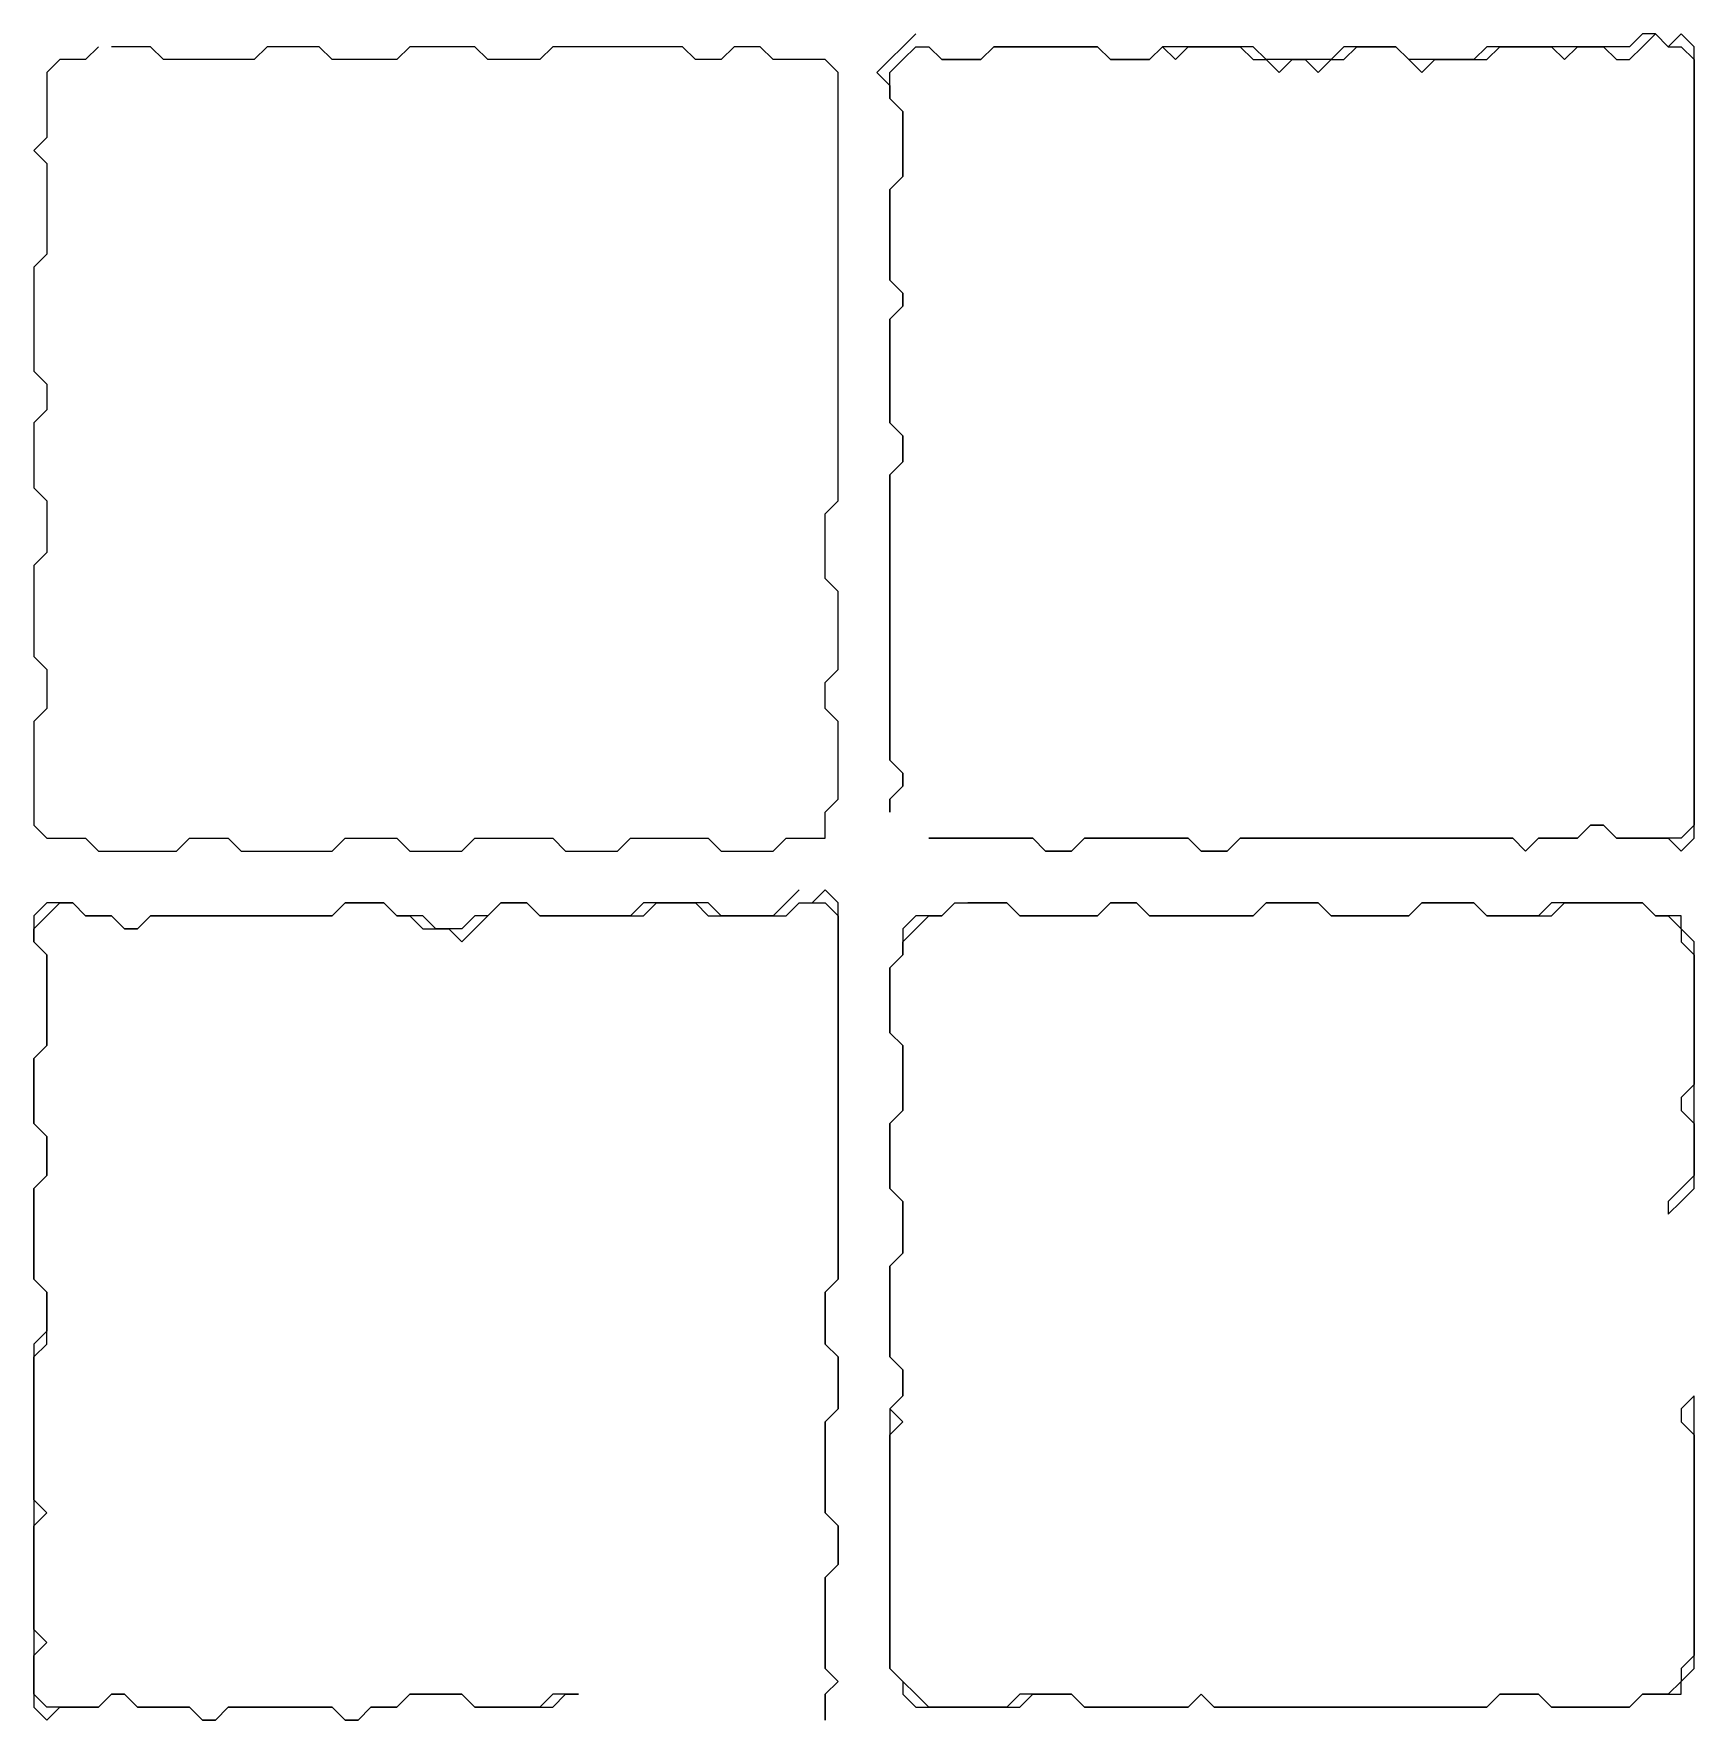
# Model space of a CAD drawing. Header units: metres. Extents: x 0 to 600, y 0 to 400.
# Drawn here: x 258.33 to 277.38, y 112.5 to 131.85 of the extents above; entities that cross this region are included whole.
import ezdxf

# ---------------------------------------------------------------- set-up
doc = ezdxf.new("R2010")
doc.units = ezdxf.units.M

msp = doc.modelspace()

# ---------------------------------------------------------------- linework, layer by layer
for points in [[(268.452, 131.845), (268.304, 131.696), (268.155, 131.548), (268.006, 131.399), (268.155, 131.25), (268.155, 131.101), (268.304, 130.952), (268.304, 130.804), (268.304, 130.655), (268.304, 130.506), (268.304, 130.357), (268.304, 130.208), (268.155, 130.06), (268.155, 129.911), (268.155, 129.762), (268.155, 129.613), (268.155, 129.464), (268.155, 129.315), (268.155, 129.167), (268.155, 129.018), (268.304, 128.869), (268.304, 128.72), (268.155, 128.571), (268.155, 128.423), (268.155, 128.274), (268.155, 128.125), (268.155, 127.976), (268.155, 127.827), (268.155, 127.679), (268.155, 127.53), (268.155, 127.381), (268.304, 127.232), (268.304, 127.083), (268.304, 126.935), (268.155, 126.786), (268.155, 126.637), (268.155, 126.488), (268.155, 126.339), (268.155, 126.19), (268.155, 126.042), (268.155, 125.893), (268.155, 125.744), (268.155, 125.595), (268.155, 125.446), (268.155, 125.298), (268.155, 125.149), (268.155, 125), (268.155, 124.851), (268.155, 124.702), (268.155, 124.554), (268.155, 124.405), (268.155, 124.256), (268.155, 124.107), (268.155, 123.958), (268.155, 123.81), (268.155, 123.661), (268.155, 123.512), (268.304, 123.363), (268.304, 123.214), (268.155, 123.065), (268.155, 122.917), (268.155, 123.065), (268.304, 123.214), (268.304, 123.363), (268.155, 123.512), (268.155, 123.661), (268.155, 123.81), (268.155, 123.958), (268.155, 124.107), (268.155, 124.256), (268.155, 124.405), (268.155, 124.554), (268.155, 124.702), (268.155, 124.851), (268.155, 125), (268.155, 125.149), (268.155, 125.298), (268.155, 125.446), (268.155, 125.595), (268.155, 125.744), (268.155, 125.893), (268.155, 126.042), (268.155, 126.19), (268.155, 126.339), (268.155, 126.488), (268.155, 126.637), (268.155, 126.786), (268.304, 126.935), (268.304, 127.083), (268.304, 127.232), (268.155, 127.381), (268.155, 127.53), (268.155, 127.679), (268.155, 127.827), (268.155, 127.976), (268.155, 128.125), (268.155, 128.274), (268.155, 128.423), (268.155, 128.571), (268.304, 128.72), (268.304, 128.869), (268.155, 129.018), (268.155, 129.167), (268.155, 129.315), (268.155, 129.464), (268.155, 129.613), (268.155, 129.762), (268.155, 129.911), (268.155, 130.06), (268.304, 130.208), (268.304, 130.357), (268.304, 130.506), (268.304, 130.655), (268.304, 130.804), (268.304, 130.952), (268.155, 131.101), (268.155, 131.25), (268.155, 131.399), (268.304, 131.548), (268.452, 131.696), (268.601, 131.696), (268.75, 131.548), (268.899, 131.548), (269.048, 131.548), (269.196, 131.548), (269.345, 131.696), (269.494, 131.696), (269.643, 131.696), (269.792, 131.696), (269.94, 131.696), (270.089, 131.696), (270.238, 131.696), (270.387, 131.696), (270.536, 131.696), (270.685, 131.548), (270.833, 131.548), (270.982, 131.548), (271.131, 131.548), (271.28, 131.696), (271.429, 131.548), (271.577, 131.696), (271.726, 131.696), (271.875, 131.696), (272.024, 131.696), (272.173, 131.696), (272.321, 131.548), (272.47, 131.548), (272.619, 131.399), (272.768, 131.548), (272.917, 131.548), (273.065, 131.399), (273.214, 131.548), (273.363, 131.548), (273.512, 131.696), (273.661, 131.696), (273.81, 131.696), (273.958, 131.696), (274.107, 131.548), (274.256, 131.399), (274.405, 131.548), (274.554, 131.548), (274.702, 131.548), (274.851, 131.548), (275, 131.548), (275.149, 131.696), (275.298, 131.696), (275.446, 131.696), (275.595, 131.696), (275.744, 131.696), (275.893, 131.548), (276.042, 131.696), (276.19, 131.696), (276.339, 131.696), (276.488, 131.548), (276.637, 131.548), (276.786, 131.696), (276.935, 131.845), (277.083, 131.696), (277.232, 131.696), (277.381, 131.548), (277.381, 131.399), (277.381, 131.25), (277.381, 131.101), (277.381, 130.952), (277.381, 130.804), (277.381, 130.655), (277.381, 130.506), (277.381, 130.357), (277.381, 130.208), (277.381, 130.06), (277.381, 129.911), (277.381, 129.762), (277.381, 129.613), (277.381, 129.464), (277.381, 129.315), (277.381, 129.167), (277.381, 129.018), (277.381, 128.869), (277.381, 128.72), (277.381, 128.571), (277.381, 128.423), (277.381, 128.274), (277.381, 128.125), (277.381, 127.976), (277.381, 127.827), (277.381, 127.679), (277.381, 127.53), (277.381, 127.381), (277.381, 127.232), (277.381, 127.083), (277.381, 126.935), (277.381, 126.786), (277.381, 126.637), (277.381, 126.488), (277.381, 126.339), (277.381, 126.19), (277.381, 126.042), (277.381, 125.893), (277.381, 125.744), (277.381, 125.595), (277.381, 125.446), (277.381, 125.298), (277.381, 125.149), (277.381, 125), (277.381, 124.851), (277.381, 124.702), (277.381, 124.554), (277.381, 124.405), (277.381, 124.256), (277.381, 124.107), (277.381, 123.958), (277.381, 123.81), (277.381, 123.661), (277.381, 123.512), (277.381, 123.363), (277.381, 123.214), (277.381, 123.065), (277.381, 122.917), (277.381, 122.768), (277.232, 122.619), (277.083, 122.619), (276.935, 122.619), (276.786, 122.619), (276.637, 122.619), (276.488, 122.619), (276.339, 122.768), (276.19, 122.768), (276.042, 122.619), (275.893, 122.619), (275.744, 122.619), (275.595, 122.619), (275.446, 122.47), (275.298, 122.619), (275.149, 122.619), (275, 122.619), (274.851, 122.619), (274.702, 122.619), (274.554, 122.619), (274.405, 122.619), (274.256, 122.619), (274.107, 122.619), (273.958, 122.619), (273.81, 122.619), (273.661, 122.619), (273.512, 122.619), (273.363, 122.619), (273.214, 122.619), (273.065, 122.619), (272.917, 122.619), (272.768, 122.619), (272.619, 122.619), (272.47, 122.619), (272.321, 122.619), (272.173, 122.619), (272.024, 122.47), (271.875, 122.47), (271.726, 122.47), (271.577, 122.619), (271.429, 122.619), (271.28, 122.619), (271.131, 122.619), (270.982, 122.619), (270.833, 122.619), (270.685, 122.619), (270.536, 122.619), (270.387, 122.619), (270.238, 122.47), (270.089, 122.47), (269.94, 122.47), (269.792, 122.619), (269.643, 122.619), (269.494, 122.619), (269.345, 122.619), (269.196, 122.619), (269.048, 122.619), (268.899, 122.619), (268.75, 122.619), (268.601, 122.619), (268.75, 122.619), (268.899, 122.619), (269.048, 122.619), (269.196, 122.619), (269.345, 122.619), (269.494, 122.619), (269.643, 122.619), (269.792, 122.619), (269.94, 122.47), (270.089, 122.47), (270.238, 122.47), (270.387, 122.619), (270.536, 122.619), (270.685, 122.619), (270.833, 122.619), (270.982, 122.619), (271.131, 122.619), (271.28, 122.619), (271.429, 122.619), (271.577, 122.619), (271.726, 122.47), (271.875, 122.47), (272.024, 122.47), (272.173, 122.619), (272.321, 122.619), (272.47, 122.619), (272.619, 122.619), (272.768, 122.619), (272.917, 122.619), (273.065, 122.619), (273.214, 122.619), (273.363, 122.619), (273.512, 122.619), (273.661, 122.619), (273.81, 122.619), (273.958, 122.619), (274.107, 122.619), (274.256, 122.619), (274.405, 122.619), (274.554, 122.619), (274.702, 122.619), (274.851, 122.619), (275, 122.619), (275.149, 122.619), (275.298, 122.619), (275.446, 122.47), (275.595, 122.619), (275.744, 122.619), (275.893, 122.619), (276.042, 122.619), (276.19, 122.768), (276.339, 122.768), (276.488, 122.619), (276.637, 122.619), (276.786, 122.619), (276.935, 122.619), (277.083, 122.619), (277.232, 122.47), (277.381, 122.619), (277.381, 122.768), (277.381, 122.917), (277.381, 123.065), (277.381, 123.214), (277.381, 123.363), (277.381, 123.512), (277.381, 123.661), (277.381, 123.81), (277.381, 123.958), (277.381, 124.107), (277.381, 124.256), (277.381, 124.405), (277.381, 124.554), (277.381, 124.702), (277.381, 124.851), (277.381, 125), (277.381, 125.149), (277.381, 125.298), (277.381, 125.446), (277.381, 125.595), (277.381, 125.744), (277.381, 125.893), (277.381, 126.042), (277.381, 126.19), (277.381, 126.339), (277.381, 126.488), (277.381, 126.637), (277.381, 126.786), (277.381, 126.935), (277.381, 127.083), (277.381, 127.232), (277.381, 127.381), (277.381, 127.53), (277.381, 127.679), (277.381, 127.827), (277.381, 127.976), (277.381, 128.125), (277.381, 128.274), (277.381, 128.423), (277.381, 128.571), (277.381, 128.72), (277.381, 128.869), (277.381, 129.018), (277.381, 129.167), (277.381, 129.315), (277.381, 129.464), (277.381, 129.613), (277.381, 129.762), (277.381, 129.911), (277.381, 130.06), (277.381, 130.208), (277.381, 130.357), (277.381, 130.506), (277.381, 130.655), (277.381, 130.804), (277.381, 130.952), (277.381, 131.101), (277.381, 131.25), (277.381, 131.399), (277.381, 131.548), (277.381, 131.696), (277.232, 131.845), (277.083, 131.696), (276.935, 131.845), (276.786, 131.845), (276.637, 131.696), (276.488, 131.696), (276.339, 131.696), (276.19, 131.696), (276.042, 131.696), (275.893, 131.696), (275.744, 131.696), (275.595, 131.696), (275.446, 131.696), (275.298, 131.696), (275.149, 131.696), (275, 131.696), (274.851, 131.548), (274.702, 131.548), (274.554, 131.548), (274.405, 131.548), (274.256, 131.548), (274.107, 131.548), (273.958, 131.696), (273.81, 131.696), (273.661, 131.696), (273.512, 131.696), (273.363, 131.696), (273.214, 131.548), (273.065, 131.548), (272.917, 131.548), (272.768, 131.548), (272.619, 131.548), (272.47, 131.548), (272.321, 131.696), (272.173, 131.696), (272.024, 131.696), (271.875, 131.696), (271.726, 131.696), (271.577, 131.696), (271.429, 131.696), (271.28, 131.696), (271.131, 131.548), (270.982, 131.548), (270.833, 131.548), (270.685, 131.548), (270.536, 131.696), (270.387, 131.696), (270.238, 131.696), (270.089, 131.696), (269.94, 131.696), (269.792, 131.696), (269.643, 131.696), (269.494, 131.696), (269.345, 131.696), (269.196, 131.548), (269.048, 131.548), (268.899, 131.548), (268.75, 131.548), (268.601, 131.696)], [(259.077, 131.696), (258.929, 131.548), (258.78, 131.548), (258.631, 131.548), (258.482, 131.399), (258.482, 131.25), (258.482, 131.101), (258.482, 130.952), (258.482, 130.804), (258.482, 130.655), (258.333, 130.506), (258.482, 130.357), (258.482, 130.208), (258.482, 130.06), (258.482, 129.911), (258.482, 129.762), (258.482, 129.613), (258.482, 129.464), (258.482, 129.315), (258.333, 129.167), (258.333, 129.018), (258.333, 128.869), (258.333, 128.72), (258.333, 128.571), (258.333, 128.423), (258.333, 128.274), (258.333, 128.125), (258.333, 127.976), (258.482, 127.827), (258.482, 127.679), (258.482, 127.53), (258.333, 127.381), (258.333, 127.232), (258.333, 127.083), (258.333, 126.935), (258.333, 126.786), (258.333, 126.637), (258.482, 126.488), (258.482, 126.339), (258.482, 126.19), (258.482, 126.042), (258.482, 125.893), (258.333, 125.744), (258.333, 125.595), (258.333, 125.446), (258.333, 125.298), (258.333, 125.149), (258.333, 125), (258.333, 124.851), (258.333, 124.702), (258.482, 124.554), (258.482, 124.405), (258.482, 124.256), (258.482, 124.107), (258.333, 123.958), (258.333, 123.81), (258.333, 123.661), (258.333, 123.512), (258.333, 123.363), (258.333, 123.214), (258.333, 123.065), (258.333, 122.917), (258.333, 122.768), (258.482, 122.619), (258.631, 122.619), (258.78, 122.619), (258.929, 122.619), (259.077, 122.47), (259.226, 122.47), (259.375, 122.47), (259.524, 122.47), (259.673, 122.47), (259.821, 122.47), (259.97, 122.47), (260.119, 122.619), (260.268, 122.619), (260.417, 122.619), (260.565, 122.619), (260.714, 122.47), (260.863, 122.47), (261.012, 122.47), (261.161, 122.47), (261.31, 122.47), (261.458, 122.47), (261.607, 122.47), (261.756, 122.47), (261.905, 122.619), (262.054, 122.619), (262.202, 122.619), (262.351, 122.619), (262.5, 122.619), (262.649, 122.47), (262.798, 122.47), (262.946, 122.47), (263.095, 122.47), (263.244, 122.47), (263.393, 122.619), (263.542, 122.619), (263.69, 122.619), (263.839, 122.619), (263.988, 122.619), (264.137, 122.619), (264.286, 122.619), (264.435, 122.47), (264.583, 122.47), (264.732, 122.47), (264.881, 122.47), (265.03, 122.47), (265.179, 122.619), (265.327, 122.619), (265.476, 122.619), (265.625, 122.619), (265.774, 122.619), (265.923, 122.619), (266.071, 122.619), (266.22, 122.47), (266.369, 122.47), (266.518, 122.47), (266.667, 122.47), (266.815, 122.47), (266.964, 122.619), (267.113, 122.619), (267.262, 122.619), (267.411, 122.619), (267.411, 122.768), (267.411, 122.917), (267.56, 123.065), (267.56, 123.214), (267.56, 123.363), (267.56, 123.512), (267.56, 123.661), (267.56, 123.81), (267.56, 123.958), (267.411, 124.107), (267.411, 124.256), (267.411, 124.405), (267.56, 124.554), (267.56, 124.702), (267.56, 124.851), (267.56, 125), (267.56, 125.149), (267.56, 125.298), (267.56, 125.446), (267.411, 125.595), (267.411, 125.744), (267.411, 125.893), (267.411, 126.042), (267.411, 126.19), (267.411, 126.339), (267.56, 126.488), (267.56, 126.637), (267.56, 126.786), (267.56, 126.935), (267.56, 127.083), (267.56, 127.232), (267.56, 127.381), (267.56, 127.53), (267.56, 127.679), (267.56, 127.827), (267.56, 127.976), (267.56, 128.125), (267.56, 128.274), (267.56, 128.423), (267.56, 128.571), (267.56, 128.72), (267.56, 128.869), (267.56, 129.018), (267.56, 129.167), (267.56, 129.315), (267.56, 129.464), (267.56, 129.613), (267.56, 129.762), (267.56, 129.911), (267.56, 130.06), (267.56, 130.208), (267.56, 130.357), (267.56, 130.506), (267.56, 130.655), (267.56, 130.804), (267.56, 130.952), (267.56, 131.101), (267.56, 131.25), (267.56, 131.399), (267.411, 131.548), (267.262, 131.548), (267.113, 131.548), (266.964, 131.548), (266.815, 131.548), (266.667, 131.696), (266.518, 131.696), (266.369, 131.696), (266.22, 131.548), (266.071, 131.548), (265.923, 131.548), (265.774, 131.696), (265.625, 131.696), (265.476, 131.696), (265.327, 131.696), (265.179, 131.696), (265.03, 131.696), (264.881, 131.696), (264.732, 131.696), (264.583, 131.696), (264.435, 131.696), (264.286, 131.696), (264.137, 131.548), (263.988, 131.548), (263.839, 131.548), (263.69, 131.548), (263.542, 131.548), (263.393, 131.696), (263.244, 131.696), (263.095, 131.696), (262.946, 131.696), (262.798, 131.696), (262.649, 131.696), (262.5, 131.548), (262.351, 131.548), (262.202, 131.548), (262.054, 131.548), (261.905, 131.548), (261.756, 131.548), (261.607, 131.696), (261.458, 131.696), (261.31, 131.696), (261.161, 131.696), (261.012, 131.696), (260.863, 131.548), (260.714, 131.548), (260.565, 131.548), (260.417, 131.548), (260.268, 131.548), (260.119, 131.548), (259.97, 131.548), (259.821, 131.548), (259.673, 131.696), (259.524, 131.696), (259.375, 131.696), (259.226, 131.696)], [(267.113, 122.024), (266.964, 121.875), (266.815, 121.726), (266.667, 121.726), (266.518, 121.726), (266.369, 121.726), (266.22, 121.726), (266.071, 121.875), (265.923, 121.875), (265.774, 121.875), (265.625, 121.875), (265.476, 121.875), (265.327, 121.875), (265.179, 121.726), (265.03, 121.726), (264.881, 121.726), (264.732, 121.726), (264.583, 121.726), (264.435, 121.726), (264.286, 121.726), (264.137, 121.726), (263.988, 121.875), (263.839, 121.875), (263.69, 121.875), (263.542, 121.726), (263.393, 121.726), (263.244, 121.577), (263.095, 121.577), (262.946, 121.577), (262.798, 121.726), (262.649, 121.726), (262.5, 121.726), (262.351, 121.875), (262.202, 121.875), (262.054, 121.875), (261.905, 121.875), (261.756, 121.726), (261.607, 121.726), (261.458, 121.726), (261.31, 121.726), (261.161, 121.726), (261.012, 121.726), (260.863, 121.726), (260.714, 121.726), (260.565, 121.726), (260.417, 121.726), (260.268, 121.726), (260.119, 121.726), (259.97, 121.726), (259.821, 121.726), (259.673, 121.726), (259.524, 121.577), (259.375, 121.577), (259.226, 121.726), (259.077, 121.726), (258.929, 121.726), (258.78, 121.875), (258.631, 121.875), (258.482, 121.875), (258.333, 121.726), (258.333, 121.577), (258.333, 121.429), (258.482, 121.28), (258.482, 121.131), (258.482, 120.982), (258.482, 120.833), (258.482, 120.685), (258.482, 120.536), (258.482, 120.387), (258.482, 120.238), (258.333, 120.089), (258.333, 119.94), (258.333, 119.792), (258.333, 119.643), (258.333, 119.494), (258.333, 119.345), (258.482, 119.196), (258.482, 119.048), (258.482, 118.899), (258.482, 118.75), (258.333, 118.601), (258.333, 118.452), (258.333, 118.304), (258.333, 118.155), (258.333, 118.006), (258.333, 117.857), (258.333, 117.708), (258.333, 117.56), (258.482, 117.411), (258.482, 117.262), (258.482, 117.113), (258.482, 116.964), (258.333, 116.815), (258.333, 116.667), (258.333, 116.518), (258.333, 116.369), (258.333, 116.22), (258.333, 116.071), (258.333, 115.923), (258.333, 115.774), (258.333, 115.625), (258.333, 115.476), (258.333, 115.327), (258.333, 115.179), (258.333, 115.03), (258.333, 114.881), (258.333, 114.732), (258.333, 114.583), (258.333, 114.435), (258.333, 114.286), (258.333, 114.137), (258.333, 113.988), (258.333, 113.839), (258.333, 113.69), (258.333, 113.542), (258.333, 113.393), (258.333, 113.244), (258.333, 113.095), (258.333, 112.946), (258.333, 112.798), (258.333, 112.649), (258.482, 112.5), (258.631, 112.649), (258.78, 112.649), (258.929, 112.649), (259.077, 112.649), (259.226, 112.798), (259.375, 112.798), (259.524, 112.649), (259.673, 112.649), (259.821, 112.649), (259.97, 112.649), (260.119, 112.649), (260.268, 112.5), (260.417, 112.5), (260.565, 112.649), (260.714, 112.649), (260.863, 112.649), (261.012, 112.649), (261.161, 112.649), (261.31, 112.649), (261.458, 112.649), (261.607, 112.649), (261.756, 112.649), (261.905, 112.5), (262.054, 112.5), (262.202, 112.649), (262.351, 112.649), (262.5, 112.649), (262.649, 112.798), (262.798, 112.798), (262.946, 112.798), (263.095, 112.798), (263.244, 112.798), (263.393, 112.649), (263.542, 112.649), (263.69, 112.649), (263.839, 112.649), (263.988, 112.649), (264.137, 112.649), (264.286, 112.649), (264.435, 112.798), (264.583, 112.798), (264.435, 112.798), (264.286, 112.798), (264.137, 112.649), (263.988, 112.649), (263.839, 112.649), (263.69, 112.649), (263.542, 112.649), (263.393, 112.649), (263.244, 112.798), (263.095, 112.798), (262.946, 112.798), (262.798, 112.798), (262.649, 112.798), (262.5, 112.649), (262.351, 112.649), (262.202, 112.649), (262.054, 112.5), (261.905, 112.5), (261.756, 112.649), (261.607, 112.649), (261.458, 112.649), (261.31, 112.649), (261.161, 112.649), (261.012, 112.649), (260.863, 112.649), (260.714, 112.649), (260.565, 112.649), (260.417, 112.5), (260.268, 112.5), (260.119, 112.649), (259.97, 112.649), (259.821, 112.649), (259.673, 112.649), (259.524, 112.649), (259.375, 112.798), (259.226, 112.798), (259.077, 112.649), (258.929, 112.649), (258.78, 112.649), (258.631, 112.649), (258.482, 112.649), (258.333, 112.798), (258.333, 112.946), (258.333, 113.095), (258.333, 113.244), (258.482, 113.393), (258.333, 113.542), (258.333, 113.69), (258.333, 113.839), (258.333, 113.988), (258.333, 114.137), (258.333, 114.286), (258.333, 114.435), (258.333, 114.583), (258.333, 114.732), (258.482, 114.881), (258.333, 115.03), (258.333, 115.179), (258.333, 115.327), (258.333, 115.476), (258.333, 115.625), (258.333, 115.774), (258.333, 115.923), (258.333, 116.071), (258.333, 116.22), (258.333, 116.369), (258.333, 116.518), (258.333, 116.667), (258.482, 116.815), (258.482, 116.964), (258.482, 117.113), (258.482, 117.262), (258.482, 117.411), (258.333, 117.56), (258.333, 117.708), (258.333, 117.857), (258.333, 118.006), (258.333, 118.155), (258.333, 118.304), (258.333, 118.452), (258.333, 118.601), (258.482, 118.75), (258.482, 118.899), (258.482, 119.048), (258.482, 119.196), (258.333, 119.345), (258.333, 119.494), (258.333, 119.643), (258.333, 119.792), (258.333, 119.94), (258.333, 120.089), (258.482, 120.238), (258.482, 120.387), (258.482, 120.536), (258.482, 120.685), (258.482, 120.833), (258.482, 120.982), (258.482, 121.131), (258.482, 121.28), (258.333, 121.429), (258.333, 121.577), (258.482, 121.726), (258.631, 121.875), (258.78, 121.875), (258.929, 121.726), (259.077, 121.726), (259.226, 121.726), (259.375, 121.577), (259.524, 121.577), (259.673, 121.726), (259.821, 121.726), (259.97, 121.726), (260.119, 121.726), (260.268, 121.726), (260.417, 121.726), (260.565, 121.726), (260.714, 121.726), (260.863, 121.726), (261.012, 121.726), (261.161, 121.726), (261.31, 121.726), (261.458, 121.726), (261.607, 121.726), (261.756, 121.726), (261.905, 121.875), (262.054, 121.875), (262.202, 121.875), (262.351, 121.875), (262.5, 121.726), (262.649, 121.726), (262.798, 121.577), (262.946, 121.577), (263.095, 121.577), (263.244, 121.429), (263.393, 121.577), (263.542, 121.726), (263.69, 121.875), (263.839, 121.875), (263.988, 121.875), (264.137, 121.726), (264.286, 121.726), (264.435, 121.726), (264.583, 121.726), (264.732, 121.726), (264.881, 121.726), (265.03, 121.726), (265.179, 121.726), (265.327, 121.726), (265.476, 121.875), (265.625, 121.875), (265.774, 121.875), (265.923, 121.875), (266.071, 121.726), (266.22, 121.726), (266.369, 121.726), (266.518, 121.726), (266.667, 121.726), (266.815, 121.726), (266.964, 121.726), (267.113, 121.875), (267.262, 121.875), (267.411, 121.875), (267.56, 121.726), (267.56, 121.577), (267.56, 121.429), (267.56, 121.28), (267.56, 121.131), (267.56, 120.982), (267.56, 120.833), (267.56, 120.685), (267.56, 120.536), (267.56, 120.387), (267.56, 120.238), (267.56, 120.089), (267.56, 119.94), (267.56, 119.792), (267.56, 119.643), (267.56, 119.494), (267.56, 119.345), (267.56, 119.196), (267.56, 119.048), (267.56, 118.899), (267.56, 118.75), (267.56, 118.601), (267.56, 118.452), (267.56, 118.304), (267.56, 118.155), (267.56, 118.006), (267.56, 117.857), (267.56, 117.708), (267.56, 117.56), (267.411, 117.411), (267.411, 117.262), (267.411, 117.113), (267.411, 116.964), (267.411, 116.815), (267.56, 116.667), (267.56, 116.518), (267.56, 116.369), (267.56, 116.22), (267.56, 116.071), (267.411, 115.923), (267.411, 115.774), (267.411, 115.625), (267.411, 115.476), (267.411, 115.327), (267.411, 115.179), (267.411, 115.03), (267.411, 114.881), (267.56, 114.732), (267.56, 114.583), (267.56, 114.435), (267.56, 114.286), (267.411, 114.137), (267.411, 113.988), (267.411, 113.839), (267.411, 113.69), (267.411, 113.542), (267.411, 113.393), (267.411, 113.244), (267.411, 113.095), (267.56, 112.946), (267.411, 112.798), (267.411, 112.649), (267.411, 112.5), (267.411, 112.649), (267.411, 112.798), (267.56, 112.946), (267.411, 113.095), (267.411, 113.244), (267.411, 113.393), (267.411, 113.542), (267.411, 113.69), (267.411, 113.839), (267.411, 113.988), (267.411, 114.137), (267.56, 114.286), (267.56, 114.435), (267.56, 114.583), (267.56, 114.732), (267.411, 114.881), (267.411, 115.03), (267.411, 115.179), (267.411, 115.327), (267.411, 115.476), (267.411, 115.625), (267.411, 115.774), (267.411, 115.923), (267.56, 116.071), (267.56, 116.22), (267.56, 116.369), (267.56, 116.518), (267.56, 116.667), (267.411, 116.815), (267.411, 116.964), (267.411, 117.113), (267.411, 117.262), (267.411, 117.411), (267.56, 117.56), (267.56, 117.708), (267.56, 117.857), (267.56, 118.006), (267.56, 118.155), (267.56, 118.304), (267.56, 118.452), (267.56, 118.601), (267.56, 118.75), (267.56, 118.899), (267.56, 119.048), (267.56, 119.196), (267.56, 119.345), (267.56, 119.494), (267.56, 119.643), (267.56, 119.792), (267.56, 119.94), (267.56, 120.089), (267.56, 120.238), (267.56, 120.387), (267.56, 120.536), (267.56, 120.685), (267.56, 120.833), (267.56, 120.982), (267.56, 121.131), (267.56, 121.28), (267.56, 121.429), (267.56, 121.577), (267.56, 121.726), (267.56, 121.875), (267.411, 122.024), (267.262, 121.875)], [(268.899, 121.875), (268.75, 121.726), (268.601, 121.726), (268.452, 121.726), (268.304, 121.577), (268.304, 121.429), (268.304, 121.28), (268.155, 121.131), (268.155, 120.982), (268.155, 120.833), (268.155, 120.685), (268.155, 120.536), (268.155, 120.387), (268.304, 120.238), (268.304, 120.089), (268.304, 119.94), (268.304, 119.792), (268.304, 119.643), (268.304, 119.494), (268.155, 119.345), (268.155, 119.196), (268.155, 119.048), (268.155, 118.899), (268.155, 118.75), (268.155, 118.601), (268.304, 118.452), (268.304, 118.304), (268.304, 118.155), (268.304, 118.006), (268.304, 117.857), (268.155, 117.708), (268.155, 117.56), (268.155, 117.411), (268.155, 117.262), (268.155, 117.113), (268.155, 116.964), (268.155, 116.815), (268.155, 116.667), (268.304, 116.518), (268.304, 116.369), (268.304, 116.22), (268.155, 116.071), (268.155, 115.923), (268.155, 115.774), (268.155, 115.625), (268.155, 115.476), (268.155, 115.327), (268.155, 115.179), (268.155, 115.03), (268.155, 114.881), (268.155, 114.732), (268.155, 114.583), (268.155, 114.435), (268.155, 114.286), (268.155, 114.137), (268.155, 113.988), (268.155, 113.839), (268.155, 113.69), (268.155, 113.542), (268.155, 113.393), (268.155, 113.244), (268.155, 113.095), (268.304, 112.946), (268.304, 112.798), (268.452, 112.649), (268.601, 112.649), (268.75, 112.649), (268.899, 112.649), (269.048, 112.649), (269.196, 112.649), (269.345, 112.649), (269.494, 112.649), (269.643, 112.649), (269.792, 112.798), (269.94, 112.798), (270.089, 112.798), (270.238, 112.798), (270.387, 112.649), (270.536, 112.649), (270.685, 112.649), (270.833, 112.649), (270.982, 112.649), (271.131, 112.649), (271.28, 112.649), (271.429, 112.649), (271.577, 112.649), (271.726, 112.798), (271.875, 112.649), (272.024, 112.649), (272.173, 112.649), (272.321, 112.649), (272.47, 112.649), (272.619, 112.649), (272.768, 112.649), (272.917, 112.649), (273.065, 112.649), (273.214, 112.649), (273.363, 112.649), (273.512, 112.649), (273.661, 112.649), (273.81, 112.649), (273.958, 112.649), (274.107, 112.649), (274.256, 112.649), (274.405, 112.649), (274.554, 112.649), (274.702, 112.649), (274.851, 112.649), (275, 112.649), (275.149, 112.798), (275.298, 112.798), (275.446, 112.798), (275.595, 112.798), (275.744, 112.649), (275.893, 112.649), (276.042, 112.649), (276.19, 112.649), (276.339, 112.649), (276.488, 112.649), (276.637, 112.649), (276.786, 112.798), (276.935, 112.798), (277.083, 112.798), (277.232, 112.798), (277.232, 112.946), (277.381, 113.095), (277.381, 113.244), (277.381, 113.393), (277.381, 113.542), (277.381, 113.69), (277.381, 113.839), (277.381, 113.988), (277.381, 114.137), (277.381, 114.286), (277.381, 114.435), (277.381, 114.583), (277.381, 114.732), (277.381, 114.881), (277.381, 115.03), (277.381, 115.179), (277.381, 115.327), (277.381, 115.476), (277.381, 115.625), (277.381, 115.774), (277.381, 115.923), (277.381, 116.071), (277.381, 116.22), (277.232, 116.071), (277.232, 115.923), (277.381, 115.774), (277.381, 115.625), (277.381, 115.476), (277.381, 115.327), (277.381, 115.179), (277.381, 115.03), (277.381, 114.881), (277.381, 114.732), (277.381, 114.583), (277.381, 114.435), (277.381, 114.286), (277.381, 114.137), (277.381, 113.988), (277.381, 113.839), (277.381, 113.69), (277.381, 113.542), (277.381, 113.393), (277.381, 113.244), (277.232, 113.095), (277.232, 112.946), (277.083, 112.798), (276.935, 112.798), (276.786, 112.798), (276.637, 112.649), (276.488, 112.649), (276.339, 112.649), (276.19, 112.649), (276.042, 112.649), (275.893, 112.649), (275.744, 112.649), (275.595, 112.798), (275.446, 112.798), (275.298, 112.798), (275.149, 112.798), (275, 112.649), (274.851, 112.649), (274.702, 112.649), (274.554, 112.649), (274.405, 112.649), (274.256, 112.649), (274.107, 112.649), (273.958, 112.649), (273.81, 112.649), (273.661, 112.649), (273.512, 112.649), (273.363, 112.649), (273.214, 112.649), (273.065, 112.649), (272.917, 112.649), (272.768, 112.649), (272.619, 112.649), (272.47, 112.649), (272.321, 112.649), (272.173, 112.649), (272.024, 112.649), (271.875, 112.649), (271.726, 112.798), (271.577, 112.649), (271.429, 112.649), (271.28, 112.649), (271.131, 112.649), (270.982, 112.649), (270.833, 112.649), (270.685, 112.649), (270.536, 112.649), (270.387, 112.649), (270.238, 112.798), (270.089, 112.798), (269.94, 112.798), (269.792, 112.798), (269.643, 112.798), (269.494, 112.649), (269.345, 112.649), (269.196, 112.649), (269.048, 112.649), (268.899, 112.649), (268.75, 112.649), (268.601, 112.649), (268.452, 112.798), (268.304, 112.946), (268.155, 113.095), (268.155, 113.244), (268.155, 113.393), (268.155, 113.542), (268.155, 113.69), (268.155, 113.839), (268.155, 113.988), (268.155, 114.137), (268.155, 114.286), (268.155, 114.435), (268.155, 114.583), (268.155, 114.732), (268.155, 114.881), (268.155, 115.03), (268.155, 115.179), (268.155, 115.327), (268.155, 115.476), (268.155, 115.625), (268.155, 115.774), (268.304, 115.923), (268.155, 116.071), (268.304, 116.22), (268.304, 116.369), (268.304, 116.518), (268.155, 116.667), (268.155, 116.815), (268.155, 116.964), (268.155, 117.113), (268.155, 117.262), (268.155, 117.411), (268.155, 117.56), (268.155, 117.708), (268.304, 117.857), (268.304, 118.006), (268.304, 118.155), (268.304, 118.304), (268.304, 118.452), (268.155, 118.601), (268.155, 118.75), (268.155, 118.899), (268.155, 119.048), (268.155, 119.196), (268.155, 119.345), (268.304, 119.494), (268.304, 119.643), (268.304, 119.792), (268.304, 119.94), (268.304, 120.089), (268.304, 120.238), (268.155, 120.387), (268.155, 120.536), (268.155, 120.685), (268.155, 120.833), (268.155, 120.982), (268.155, 121.131), (268.304, 121.28), (268.304, 121.429), (268.452, 121.577), (268.601, 121.726), (268.75, 121.726), (268.899, 121.875), (269.048, 121.875), (269.196, 121.875), (269.345, 121.875), (269.494, 121.875), (269.643, 121.726), (269.792, 121.726), (269.94, 121.726), (270.089, 121.726), (270.238, 121.726), (270.387, 121.726), (270.536, 121.726), (270.685, 121.875), (270.833, 121.875), (270.982, 121.875), (271.131, 121.726), (271.28, 121.726), (271.429, 121.726), (271.577, 121.726), (271.726, 121.726), (271.875, 121.726), (272.024, 121.726), (272.173, 121.726), (272.321, 121.726), (272.47, 121.875), (272.619, 121.875), (272.768, 121.875), (272.917, 121.875), (273.065, 121.875), (273.214, 121.726), (273.363, 121.726), (273.512, 121.726), (273.661, 121.726), (273.81, 121.726), (273.958, 121.726), (274.107, 121.726), (274.256, 121.875), (274.405, 121.875), (274.554, 121.875), (274.702, 121.875), (274.851, 121.875), (275, 121.726), (275.149, 121.726), (275.298, 121.726), (275.446, 121.726), (275.595, 121.726), (275.744, 121.726), (275.893, 121.875), (276.042, 121.875), (276.19, 121.875), (276.339, 121.875), (276.488, 121.875), (276.637, 121.875), (276.786, 121.875), (276.935, 121.726), (277.083, 121.726), (277.232, 121.577), (277.232, 121.429), (277.381, 121.28), (277.381, 121.131), (277.381, 120.982), (277.381, 120.833), (277.381, 120.685), (277.381, 120.536), (277.381, 120.387), (277.381, 120.238), (277.381, 120.089), (277.381, 119.94), (277.381, 119.792), (277.232, 119.643), (277.232, 119.494), (277.381, 119.345), (277.381, 119.196), (277.381, 119.048), (277.381, 118.899), (277.381, 118.75), (277.232, 118.601), (277.083, 118.452), (277.083, 118.304), (277.232, 118.452), (277.381, 118.601), (277.381, 118.75), (277.381, 118.899), (277.381, 119.048), (277.381, 119.196), (277.381, 119.345), (277.381, 119.494), (277.381, 119.643), (277.381, 119.792), (277.381, 119.94), (277.381, 120.089), (277.381, 120.238), (277.381, 120.387), (277.381, 120.536), (277.381, 120.685), (277.381, 120.833), (277.381, 120.982), (277.381, 121.131), (277.381, 121.28), (277.381, 121.429), (277.232, 121.577), (277.232, 121.726), (277.083, 121.726), (276.935, 121.726), (276.786, 121.875), (276.637, 121.875), (276.488, 121.875), (276.339, 121.875), (276.19, 121.875), (276.042, 121.875), (275.893, 121.875), (275.744, 121.875), (275.595, 121.726), (275.446, 121.726), (275.298, 121.726), (275.149, 121.726), (275, 121.726), (274.851, 121.875), (274.702, 121.875), (274.554, 121.875), (274.405, 121.875), (274.256, 121.875), (274.107, 121.726), (273.958, 121.726), (273.81, 121.726), (273.661, 121.726), (273.512, 121.726), (273.363, 121.726), (273.214, 121.726), (273.065, 121.875), (272.917, 121.875), (272.768, 121.875), (272.619, 121.875), (272.47, 121.875), (272.321, 121.726), (272.173, 121.726), (272.024, 121.726), (271.875, 121.726), (271.726, 121.726), (271.577, 121.726), (271.429, 121.726), (271.28, 121.726), (271.131, 121.726), (270.982, 121.875), (270.833, 121.875), (270.685, 121.875), (270.536, 121.726), (270.387, 121.726), (270.238, 121.726), (270.089, 121.726), (269.94, 121.726), (269.792, 121.726), (269.643, 121.726), (269.494, 121.875), (269.345, 121.875), (269.196, 121.875), (269.048, 121.875)]]:
    msp.add_lwpolyline(points)

doc.saveas('drawing.dxf')
